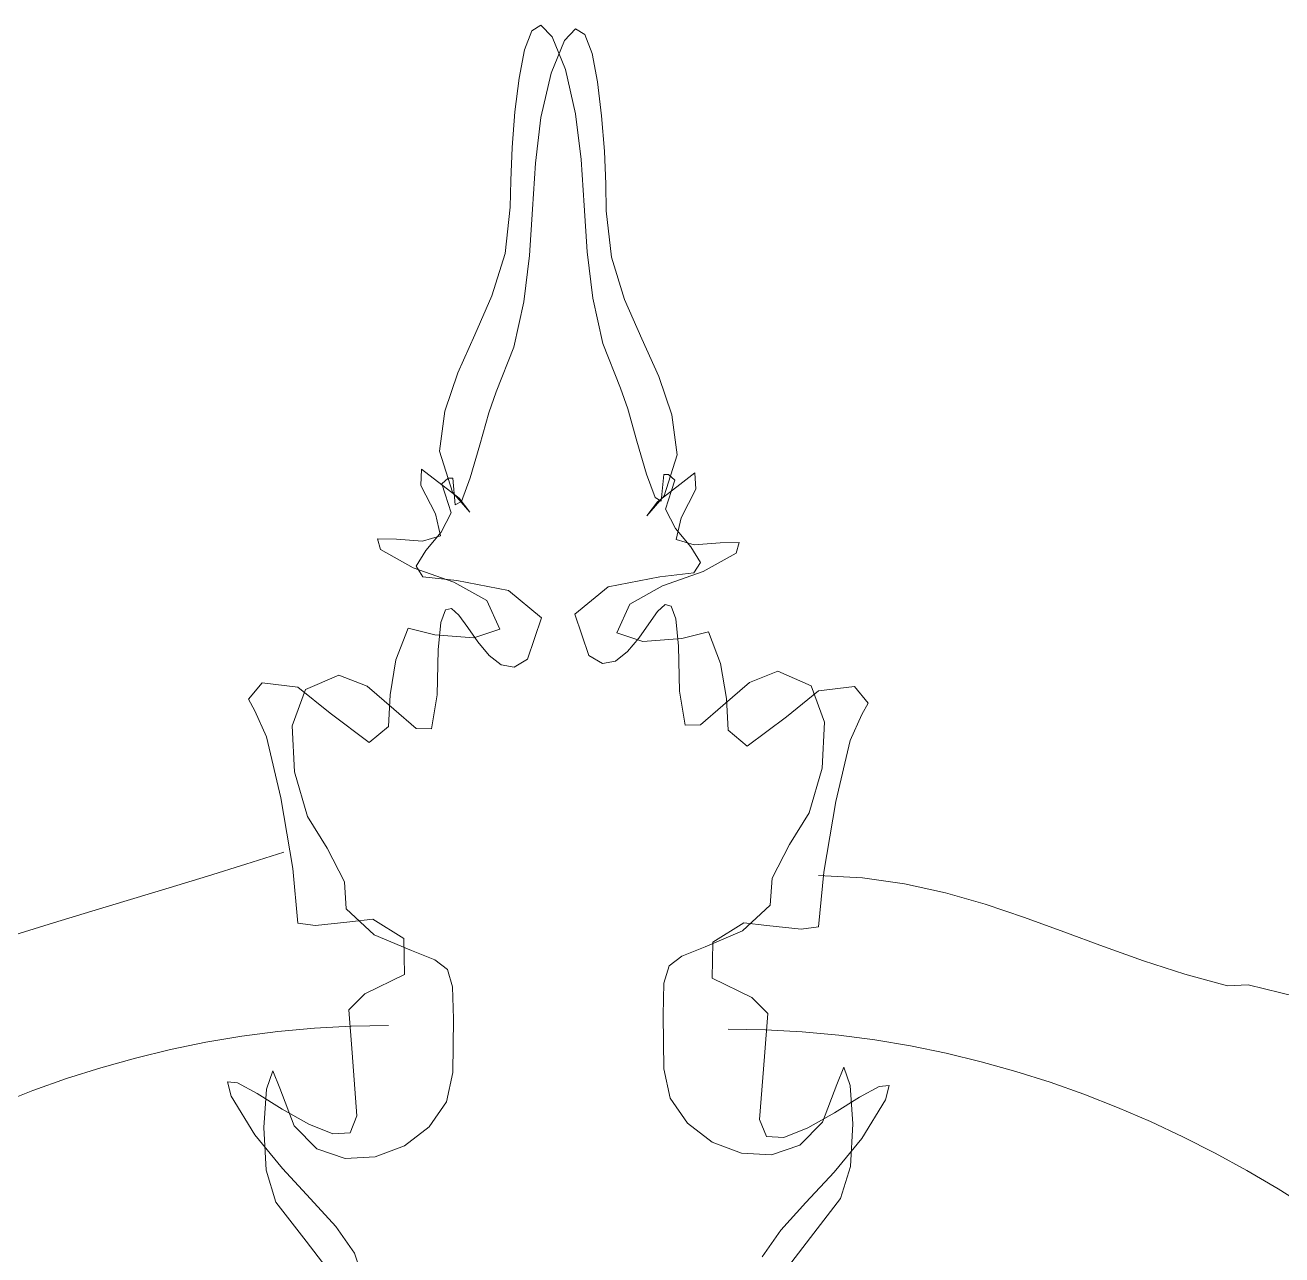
# Model space of a CAD drawing. Header units: centimetres. Extents: x 134057 to 145613, y 5028 to 39996.
# Drawn here: x 136040.61 to 136083.87, y 32917.86 to 32960.17 of the extents above; entities that cross this region are included whole.
import ezdxf

# ---------------------------------------------------------------- set-up
doc = ezdxf.new("R2010")
doc.units = ezdxf.units.CM
doc.layers.add('TEXT', color=3, linetype='Continuous', lineweight=20)

msp = doc.modelspace()

# ---------------------------------------------------------------- linework, layer by layer
at = {"layer": 'TEXT', "color": 2, "linetype": 'Continuous', "lineweight": 13}
for p, q in [((136058.056, 32959.976), (136057.806, 32959.324)), ((136058.056, 32959.976), (136057.806, 32959.324)), ((136058.37, 32960.171), (136058.056, 32959.976)), ((136058.37, 32960.171), (136058.056, 32959.976)), ((136058.752, 32959.773), (136058.37, 32960.171)), ((136058.752, 32959.773), (136058.37, 32960.171)), ((136059.18, 32959.646), (136059.563, 32960.044)), ((136059.18, 32959.646), (136059.563, 32960.044)), ((136059.563, 32960.044), (136059.876, 32959.849)), ((136059.563, 32960.044), (136059.876, 32959.849)), ((136058.723, 32958.52), (136059.18, 32959.646)), ((136058.723, 32958.52), (136059.18, 32959.646)), ((136059.21, 32958.648), (136058.752, 32959.773)), ((136059.21, 32958.648), (136058.752, 32959.773)), ((136059.876, 32959.849), (136060.126, 32959.196)), ((136059.876, 32959.849), (136060.126, 32959.196)), ((136057.806, 32959.324), (136057.614, 32958.348)), ((136057.806, 32959.324), (136057.614, 32958.348)), ((136060.126, 32959.196), (136060.318, 32958.22)), ((136060.126, 32959.196), (136060.318, 32958.22)), ((136059.563, 32957.117), (136059.21, 32958.648)), ((136059.563, 32957.117), (136059.21, 32958.648)), ((136057.614, 32958.348), (136057.475, 32957.184)), ((136057.614, 32958.348), (136057.475, 32957.184)), ((136058.369, 32956.989), (136058.723, 32958.52)), ((136058.369, 32956.989), (136058.723, 32958.52)), ((136060.318, 32958.22), (136060.458, 32957.056)), ((136060.318, 32958.22), (136060.458, 32957.056)), ((136057.475, 32957.184), (136057.382, 32955.966)), ((136057.475, 32957.184), (136057.382, 32955.966)), ((136058.182, 32955.423), (136058.369, 32956.989)), ((136058.182, 32955.423), (136058.369, 32956.989)), ((136059.751, 32955.55), (136059.563, 32957.117)), ((136059.751, 32955.55), (136059.563, 32957.117)), ((136060.458, 32957.056), (136060.551, 32955.839)), ((136060.458, 32957.056), (136060.551, 32955.839)), ((136057.382, 32955.966), (136057.33, 32954.83)), ((136057.382, 32955.966), (136057.33, 32954.83)), ((136060.551, 32955.839), (136060.602, 32954.703)), ((136060.551, 32955.839), (136060.602, 32954.703)), ((136058.077, 32953.835), (136058.182, 32955.423)), ((136058.077, 32953.835), (136058.182, 32955.423)), ((136059.856, 32953.963), (136059.751, 32955.55)), ((136059.856, 32953.963), (136059.751, 32955.55)), ((136057.33, 32954.83), (136057.314, 32953.91)), ((136057.33, 32954.83), (136057.314, 32953.91)), ((136060.602, 32954.703), (136060.618, 32953.782)), ((136060.602, 32954.703), (136060.618, 32953.782)), ((136057.314, 32953.91), (136057.134, 32952.311)), ((136057.314, 32953.91), (136057.134, 32952.311)), ((136059.961, 32952.368), (136059.856, 32953.963)), ((136059.961, 32952.368), (136059.856, 32953.963)), ((136057.972, 32952.241), (136058.077, 32953.835)), ((136057.972, 32952.241), (136058.077, 32953.835)), ((136060.618, 32953.782), (136060.799, 32952.183)), ((136060.618, 32953.782), (136060.799, 32952.183)), ((136057.134, 32952.311), (136056.683, 32950.862)), ((136057.134, 32952.311), (136056.683, 32950.862)), ((136057.784, 32950.653), (136057.972, 32952.241)), ((136057.784, 32950.653), (136057.972, 32952.241)), ((136060.149, 32950.78), (136059.961, 32952.368)), ((136060.149, 32950.78), (136059.961, 32952.368)), ((136060.799, 32952.183), (136061.25, 32950.734)), ((136060.799, 32952.183), (136061.25, 32950.734)), ((136056.683, 32950.862), (136056.096, 32949.511)), ((136056.683, 32950.862), (136056.096, 32949.511)), ((136057.43, 32949.086), (136057.784, 32950.653)), ((136057.43, 32949.086), (136057.784, 32950.653)), ((136060.502, 32949.214), (136060.149, 32950.78)), ((136060.502, 32949.214), (136060.149, 32950.78)), ((136061.25, 32950.734), (136061.836, 32949.383)), ((136061.25, 32950.734), (136061.836, 32949.383)), ((136056.096, 32949.511), (136055.51, 32948.204)), ((136056.096, 32949.511), (136055.51, 32948.204)), ((136056.828, 32947.556), (136057.43, 32949.086)), ((136056.828, 32947.556), (136057.43, 32949.086)), ((136061.105, 32947.683), (136060.502, 32949.214)), ((136061.105, 32947.683), (136060.502, 32949.214)), ((136061.836, 32949.383), (136062.423, 32948.077)), ((136061.836, 32949.383), (136062.423, 32948.077)), ((136055.51, 32948.204), (136055.058, 32946.891)), ((136055.51, 32948.204), (136055.058, 32946.891)), ((136062.423, 32948.077), (136062.874, 32946.763)), ((136062.423, 32948.077), (136062.874, 32946.763)), ((136056.577, 32946.837), (136056.828, 32947.556)), ((136056.577, 32946.837), (136056.828, 32947.556)), ((136061.356, 32946.964), (136061.105, 32947.683)), ((136061.356, 32946.964), (136061.105, 32947.683)), ((136061.671, 32945.858), (136061.356, 32946.964)), ((136061.671, 32945.858), (136061.356, 32946.964)), ((136055.058, 32946.891), (136054.878, 32945.517)), ((136055.058, 32946.891), (136054.878, 32945.517)), ((136056.261, 32945.731), (136056.577, 32946.837)), ((136056.261, 32945.731), (136056.577, 32946.837)), ((136062.874, 32946.763), (136063.055, 32945.39)), ((136062.874, 32946.763), (136063.055, 32945.39)), ((136055.931, 32944.594), (136056.261, 32945.731)), ((136055.931, 32944.594), (136056.261, 32945.731)), ((136062.001, 32944.722), (136061.671, 32945.858)), ((136062.001, 32944.722), (136061.671, 32945.858)), ((136054.878, 32945.517), (136055.324, 32944.103)), ((136054.878, 32945.517), (136055.324, 32944.103)), ((136063.055, 32945.39), (136062.609, 32943.976)), ((136063.055, 32945.39), (136062.609, 32943.976)), ((136054.261, 32944.896), (136054.231, 32944.334)), ((136054.261, 32944.896), (136054.231, 32944.334)), ((136055.555, 32943.893), (136054.261, 32944.896)), ((136055.555, 32943.893), (136054.261, 32944.896)), ((136062.378, 32943.765), (136063.671, 32944.768)), ((136062.378, 32943.765), (136063.671, 32944.768)), ((136063.671, 32944.768), (136063.701, 32944.207)), ((136063.671, 32944.768), (136063.701, 32944.207)), ((136054.231, 32944.334), (136054.742, 32943.351)), ((136054.231, 32944.334), (136054.742, 32943.351)), ((136054.958, 32944.387), (136055.178, 32944.588)), ((136054.958, 32944.387), (136055.178, 32944.588)), ((136055.068, 32944.036), (136054.958, 32944.387)), ((136055.068, 32944.036), (136054.958, 32944.387)), ((136055.178, 32944.588), (136055.339, 32944.578)), ((136055.178, 32944.588), (136055.339, 32944.578)), ((136055.339, 32944.578), (136055.421, 32943.661)), ((136055.339, 32944.578), (136055.421, 32943.661)), ((136055.635, 32943.785), (136055.931, 32944.594)), ((136055.635, 32943.785), (136055.931, 32944.594)), ((136062.298, 32943.913), (136062.001, 32944.722)), ((136062.298, 32943.913), (136062.001, 32944.722)), ((136062.594, 32944.705), (136062.512, 32943.788)), ((136062.594, 32944.705), (136062.512, 32943.788)), ((136062.754, 32944.715), (136062.594, 32944.705)), ((136062.754, 32944.715), (136062.594, 32944.705)), ((136062.975, 32944.515), (136062.754, 32944.715)), ((136062.975, 32944.515), (136062.754, 32944.715)), ((136062.864, 32944.164), (136062.975, 32944.515)), ((136062.864, 32944.164), (136062.975, 32944.515)), ((136055.277, 32943.392), (136055.068, 32944.036)), ((136055.277, 32943.392), (136055.068, 32944.036)), ((136055.324, 32944.103), (136055.921, 32943.412)), ((136055.324, 32944.103), (136055.921, 32943.412)), ((136062.609, 32943.976), (136062.012, 32943.284)), ((136062.609, 32943.976), (136062.012, 32943.284)), ((136062.512, 32943.788), (136062.298, 32943.913)), ((136062.512, 32943.788), (136062.298, 32943.913)), ((136062.656, 32943.52), (136062.864, 32944.164)), ((136062.656, 32943.52), (136062.864, 32944.164)), ((136063.701, 32944.207), (136063.19, 32943.224)), ((136063.701, 32944.207), (136063.19, 32943.224)), ((136055.421, 32943.661), (136055.635, 32943.785)), ((136055.421, 32943.661), (136055.635, 32943.785)), ((136055.921, 32943.412), (136055.555, 32943.893)), ((136055.921, 32943.412), (136055.555, 32943.893)), ((136062.012, 32943.284), (136062.378, 32943.765)), ((136062.012, 32943.284), (136062.378, 32943.765)), ((136063, 32942.85), (136062.656, 32943.52)), ((136063, 32942.85), (136062.656, 32943.52)), ((136054.742, 32943.351), (136054.909, 32942.601)), ((136054.742, 32943.351), (136054.909, 32942.601)), ((136054.933, 32942.723), (136055.277, 32943.392)), ((136054.933, 32942.723), (136055.277, 32943.392)), ((136063.19, 32943.224), (136063.023, 32942.473)), ((136063.19, 32943.224), (136063.023, 32942.473)), ((136054.909, 32942.601), (136054.29, 32942.416)), ((136054.909, 32942.601), (136054.29, 32942.416)), ((136054.408, 32942.09), (136054.933, 32942.723)), ((136054.408, 32942.09), (136054.933, 32942.723)), ((136063.524, 32942.218), (136063, 32942.85)), ((136063.524, 32942.218), (136063, 32942.85)), ((136053.397, 32942.484), (136052.746, 32942.494)), ((136052.746, 32942.494), (136052.847, 32942.133)), ((136053.397, 32942.484), (136052.746, 32942.494)), ((136052.746, 32942.494), (136052.847, 32942.133)), ((136054.29, 32942.416), (136053.397, 32942.484)), ((136054.29, 32942.416), (136053.397, 32942.484)), ((136063.023, 32942.473), (136063.643, 32942.288)), ((136063.023, 32942.473), (136063.643, 32942.288)), ((136063.857, 32941.687), (136063.524, 32942.218)), ((136063.857, 32941.687), (136063.524, 32942.218)), ((136063.643, 32942.288), (136064.535, 32942.356)), ((136063.643, 32942.288), (136064.535, 32942.356)), ((136064.535, 32942.356), (136065.187, 32942.366)), ((136064.535, 32942.356), (136065.187, 32942.366)), ((136065.187, 32942.366), (136065.085, 32942.006)), ((136065.187, 32942.366), (136065.085, 32942.006)), ((136052.847, 32942.133), (136053.975, 32941.496)), ((136052.847, 32942.133), (136053.975, 32941.496)), ((136054.075, 32941.559), (136054.408, 32942.09)), ((136054.075, 32941.559), (136054.408, 32942.09)), ((136065.085, 32942.006), (136063.957, 32941.369)), ((136065.085, 32942.006), (136063.957, 32941.369)), ((136053.975, 32941.496), (136055.374, 32941.01)), ((136053.975, 32941.496), (136055.374, 32941.01)), ((136054.307, 32941.194), (136054.075, 32941.559)), ((136054.307, 32941.194), (136054.075, 32941.559)), ((136062.458, 32941.186), (136063.626, 32941.322)), ((136062.458, 32941.186), (136063.626, 32941.322)), ((136063.957, 32941.369), (136062.558, 32940.883)), ((136063.957, 32941.369), (136062.558, 32940.883)), ((136063.626, 32941.322), (136063.857, 32941.687)), ((136063.626, 32941.322), (136063.857, 32941.687)), ((136055.474, 32941.058), (136054.307, 32941.194)), ((136055.474, 32941.058), (136054.307, 32941.194)), ((136055.374, 32941.01), (136056.502, 32940.373)), ((136055.374, 32941.01), (136056.502, 32940.373)), ((136057.249, 32940.717), (136055.474, 32941.058)), ((136057.249, 32940.717), (136055.474, 32941.058)), ((136060.684, 32940.845), (136062.458, 32941.186)), ((136060.684, 32940.845), (136062.458, 32941.186)), ((136062.558, 32940.883), (136061.43, 32940.246)), ((136062.558, 32940.883), (136061.43, 32940.246)), ((136058.392, 32939.775), (136057.249, 32940.717)), ((136058.392, 32939.775), (136057.249, 32940.717)), ((136059.54, 32939.902), (136060.684, 32940.845)), ((136059.54, 32939.902), (136060.684, 32940.845)), ((136054.926, 32939.617), (136055.08, 32940.057)), ((136054.926, 32939.617), (136055.08, 32940.057)), ((136055.08, 32940.057), (136055.289, 32940.104)), ((136055.08, 32940.057), (136055.289, 32940.104)), ((136055.289, 32940.104), (136055.547, 32939.865)), ((136055.289, 32940.104), (136055.547, 32939.865)), ((136056.502, 32940.373), (136056.955, 32939.388)), ((136056.502, 32940.373), (136056.955, 32939.388)), ((136061.43, 32940.246), (136060.978, 32939.26)), ((136061.43, 32940.246), (136060.978, 32939.26)), ((136062.644, 32940.232), (136062.385, 32939.992)), ((136062.644, 32940.232), (136062.385, 32939.992)), ((136062.852, 32940.184), (136062.644, 32940.232)), ((136062.852, 32940.184), (136062.644, 32940.232)), ((136063.007, 32939.744), (136062.852, 32940.184)), ((136063.007, 32939.744), (136062.852, 32940.184)), ((136054.83, 32938.677), (136054.926, 32939.617)), ((136054.83, 32938.677), (136054.926, 32939.617)), ((136055.547, 32939.865), (136055.852, 32939.445)), ((136055.547, 32939.865), (136055.852, 32939.445)), ((136057.911, 32938.351), (136058.392, 32939.775)), ((136057.911, 32938.351), (136058.392, 32939.775)), ((136060.022, 32938.478), (136059.54, 32939.902)), ((136060.022, 32938.478), (136059.54, 32939.902)), ((136062.081, 32939.572), (136061.735, 32939.077)), ((136062.081, 32939.572), (136061.735, 32939.077)), ((136062.385, 32939.992), (136062.081, 32939.572)), ((136062.385, 32939.992), (136062.081, 32939.572)), ((136063.102, 32938.805), (136063.007, 32939.744)), ((136063.102, 32938.805), (136063.007, 32939.744)), ((136053.795, 32939.426), (136053.379, 32938.338)), ((136053.795, 32939.426), (136053.379, 32938.338)), ((136054.713, 32939.193), (136053.795, 32939.426)), ((136054.713, 32939.193), (136053.795, 32939.426)), ((136056.062, 32939.087), (136054.713, 32939.193)), ((136056.062, 32939.087), (136054.713, 32939.193)), ((136055.852, 32939.445), (136056.198, 32938.95)), ((136055.852, 32939.445), (136056.198, 32938.95)), ((136056.955, 32939.388), (136056.062, 32939.087)), ((136056.955, 32939.388), (136056.062, 32939.087)), ((136060.978, 32939.26), (136061.87, 32938.96)), ((136060.978, 32939.26), (136061.87, 32938.96)), ((136063.22, 32939.066), (136064.138, 32939.298)), ((136063.22, 32939.066), (136064.138, 32939.298)), ((136064.138, 32939.298), (136064.554, 32938.21)), ((136064.138, 32939.298), (136064.554, 32938.21)), ((136056.198, 32938.95), (136056.581, 32938.487)), ((136056.198, 32938.95), (136056.581, 32938.487)), ((136061.735, 32939.077), (136061.352, 32938.615)), ((136061.735, 32939.077), (136061.352, 32938.615)), ((136061.87, 32938.96), (136063.22, 32939.066)), ((136061.87, 32938.96), (136063.22, 32939.066)), ((136063.135, 32937.26), (136063.102, 32938.805)), ((136063.135, 32937.26), (136063.102, 32938.805)), ((136053.379, 32938.338), (136053.173, 32937.13)), ((136053.379, 32938.338), (136053.173, 32937.13)), ((136054.797, 32937.132), (136054.83, 32938.677)), ((136054.797, 32937.132), (136054.83, 32938.677)), ((136056.581, 32938.487), (136056.997, 32938.162)), ((136056.581, 32938.487), (136056.997, 32938.162)), ((136057.442, 32938.081), (136057.911, 32938.351)), ((136057.442, 32938.081), (136057.911, 32938.351)), ((136060.491, 32938.209), (136060.022, 32938.478)), ((136060.491, 32938.209), (136060.022, 32938.478)), ((136060.936, 32938.29), (136060.491, 32938.209)), ((136060.936, 32938.29), (136060.491, 32938.209)), ((136061.352, 32938.615), (136060.936, 32938.29)), ((136061.352, 32938.615), (136060.936, 32938.29)), ((136056.997, 32938.162), (136057.442, 32938.081)), ((136056.997, 32938.162), (136057.442, 32938.081)), ((136064.554, 32938.21), (136064.759, 32937.002)), ((136064.554, 32938.21), (136064.759, 32937.002)), ((136066.519, 32937.937), (136065.544, 32937.554)), ((136066.519, 32937.937), (136065.544, 32937.554)), ((136067.666, 32937.434), (136066.519, 32937.937)), ((136067.666, 32937.434), (136066.519, 32937.937)), ((136048.776, 32937.546), (136048.3, 32936.974)), ((136048.776, 32937.546), (136048.3, 32936.974)), ((136050.005, 32937.395), (136048.776, 32937.546)), ((136050.005, 32937.395), (136048.776, 32937.546)), ((136050.266, 32937.307), (136051.413, 32937.809)), ((136050.266, 32937.307), (136051.413, 32937.809)), ((136051.413, 32937.809), (136052.389, 32937.427)), ((136051.413, 32937.809), (136052.389, 32937.427)), ((136052.389, 32937.427), (136053.306, 32936.635)), ((136052.389, 32937.427), (136053.306, 32936.635)), ((136065.544, 32937.554), (136064.626, 32936.763)), ((136065.544, 32937.554), (136064.626, 32936.763)), ((136068.124, 32936.191), (136067.666, 32937.434)), ((136068.124, 32936.191), (136067.666, 32937.434)), ((136067.928, 32937.268), (136069.156, 32937.418)), ((136067.928, 32937.268), (136069.156, 32937.418)), ((136069.156, 32937.418), (136069.633, 32936.847)), ((136069.156, 32937.418), (136069.633, 32936.847)), ((136048.3, 32936.974), (136048.516, 32936.583)), ((136048.3, 32936.974), (136048.516, 32936.583)), ((136049.808, 32936.064), (136050.266, 32937.307)), ((136049.808, 32936.064), (136050.266, 32937.307)), ((136051.113, 32936.503), (136050.005, 32937.395)), ((136051.113, 32936.503), (136050.005, 32937.395)), ((136053.173, 32937.13), (136053.118, 32936.042)), ((136053.173, 32937.13), (136053.118, 32936.042)), ((136054.601, 32935.955), (136054.797, 32937.132)), ((136054.601, 32935.955), (136054.797, 32937.132)), ((136063.331, 32936.083), (136063.135, 32937.26)), ((136063.331, 32936.083), (136063.135, 32937.26)), ((136064.759, 32937.002), (136064.814, 32935.914)), ((136064.759, 32937.002), (136064.814, 32935.914)), ((136066.82, 32936.375), (136067.928, 32937.268)), ((136066.82, 32936.375), (136067.928, 32937.268)), ((136048.516, 32936.583), (136048.92, 32935.688)), ((136048.516, 32936.583), (136048.92, 32935.688)), ((136053.306, 32936.635), (136054.074, 32935.967)), ((136053.306, 32936.635), (136054.074, 32935.967)), ((136064.626, 32936.763), (136063.859, 32936.095)), ((136064.626, 32936.763), (136063.859, 32936.095)), ((136069.633, 32936.847), (136069.417, 32936.456)), ((136069.633, 32936.847), (136069.417, 32936.456)), ((136052.461, 32935.49), (136051.113, 32936.503)), ((136052.461, 32935.49), (136051.113, 32936.503)), ((136065.471, 32935.363), (136066.82, 32936.375)), ((136065.471, 32935.363), (136066.82, 32936.375)), ((136068.049, 32934.603), (136068.124, 32936.191)), ((136068.049, 32934.603), (136068.124, 32936.191)), ((136069.417, 32936.456), (136069.013, 32935.561)), ((136069.417, 32936.456), (136069.013, 32935.561)), ((136048.92, 32935.688), (136049.412, 32933.588)), ((136048.92, 32935.688), (136049.412, 32933.588)), ((136049.883, 32934.476), (136049.808, 32936.064)), ((136049.883, 32934.476), (136049.808, 32936.064)), ((136053.118, 32936.042), (136052.461, 32935.49)), ((136053.118, 32936.042), (136052.461, 32935.49)), ((136054.074, 32935.967), (136054.601, 32935.955)), ((136054.074, 32935.967), (136054.601, 32935.955)), ((136063.859, 32936.095), (136063.331, 32936.083)), ((136063.859, 32936.095), (136063.331, 32936.083)), ((136064.814, 32935.914), (136065.471, 32935.363)), ((136064.814, 32935.914), (136065.471, 32935.363)), ((136069.013, 32935.561), (136068.52, 32933.461)), ((136069.013, 32935.561), (136068.52, 32933.461)), ((136050.335, 32932.94), (136049.883, 32934.476)), ((136050.335, 32932.94), (136049.883, 32934.476)), ((136067.598, 32933.068), (136068.049, 32934.603)), ((136067.598, 32933.068), (136068.049, 32934.603)), ((136049.412, 32933.588), (136049.829, 32931.158)), ((136049.412, 32933.588), (136049.829, 32931.158)), ((136068.52, 32933.461), (136068.103, 32931.03)), ((136068.52, 32933.461), (136068.103, 32931.03)), ((136051.007, 32931.853), (136050.335, 32932.94)), ((136051.007, 32931.853), (136050.335, 32932.94)), ((136066.925, 32931.981), (136067.598, 32933.068)), ((136066.925, 32931.981), (136067.598, 32933.068)), ((136051.609, 32930.69), (136051.007, 32931.853)), ((136051.609, 32930.69), (136051.007, 32931.853)), ((136066.324, 32930.817), (136066.925, 32931.981)), ((136066.324, 32930.817), (136066.925, 32931.981)), ((136049.518, 32931.718), (136048.207, 32931.3)), ((136048.207, 32931.3), (136046.889, 32930.891)), ((136049.829, 32931.158), (136050.005, 32929.273)), ((136049.829, 32931.158), (136050.005, 32929.273)), ((136068.103, 32931.03), (136067.928, 32929.146)), ((136068.103, 32931.03), (136067.928, 32929.146)), ((136045.566, 32930.487), (136044.239, 32930.087)), ((136046.889, 32930.891), (136045.566, 32930.487)), ((136051.669, 32929.768), (136051.609, 32930.69)), ((136051.669, 32929.768), (136051.609, 32930.69)), ((136066.264, 32929.895), (136066.324, 32930.817)), ((136066.264, 32929.895), (136066.324, 32930.817)), ((136069.437, 32930.832), (136067.928, 32930.906)), ((136070.886, 32930.628), (136069.437, 32930.832)), ((136072.291, 32930.317), (136070.886, 32930.628)), ((136044.239, 32930.087), (136042.912, 32929.686)), ((136073.663, 32929.922), (136072.291, 32930.317)), ((136042.912, 32929.686), (136041.585, 32929.281)), ((136052.632, 32928.875), (136051.669, 32929.768)), ((136052.632, 32928.875), (136051.669, 32929.768)), ((136065.301, 32929.003), (136066.264, 32929.895)), ((136065.301, 32929.003), (136066.264, 32929.895)), ((136075.018, 32929.467), (136073.663, 32929.922)), ((136041.585, 32929.281), (136040.261, 32928.869)), ((136050.005, 32929.273), (136050.611, 32929.188)), ((136050.005, 32929.273), (136050.611, 32929.188)), ((136050.611, 32929.188), (136051.789, 32929.313)), ((136050.611, 32929.188), (136051.789, 32929.313)), ((136051.789, 32929.313), (136052.577, 32929.409)), ((136051.789, 32929.313), (136052.577, 32929.409)), ((136052.577, 32929.409), (136053.649, 32928.742)), ((136052.577, 32929.409), (136053.649, 32928.742)), ((136065.356, 32929.281), (136064.283, 32928.614)), ((136065.356, 32929.281), (136064.283, 32928.614)), ((136066.143, 32929.186), (136065.356, 32929.281)), ((136066.143, 32929.186), (136065.356, 32929.281)), ((136076.368, 32928.976), (136075.018, 32929.467)), ((136053.913, 32928.327), (136052.632, 32928.875)), ((136053.913, 32928.327), (136052.632, 32928.875)), ((136064.019, 32928.454), (136065.301, 32929.003)), ((136064.019, 32928.454), (136065.301, 32929.003)), ((136067.321, 32929.061), (136066.143, 32929.186)), ((136067.321, 32929.061), (136066.143, 32929.186)), ((136067.928, 32929.146), (136067.321, 32929.061)), ((136067.928, 32929.146), (136067.321, 32929.061)), ((136077.729, 32928.471), (136076.368, 32928.976)), ((136053.649, 32928.742), (136053.67, 32927.504)), ((136053.649, 32928.742), (136053.67, 32927.504)), ((136054.717, 32928.008), (136053.913, 32928.327)), ((136054.717, 32928.008), (136053.913, 32928.327)), ((136063.215, 32928.135), (136064.019, 32928.454)), ((136063.215, 32928.135), (136064.019, 32928.454)), ((136064.283, 32928.614), (136064.263, 32927.376)), ((136064.283, 32928.614), (136064.263, 32927.376)), ((136079.112, 32927.977), (136077.729, 32928.471)), ((136055.153, 32927.674), (136054.717, 32928.008)), ((136055.153, 32927.674), (136054.717, 32928.008)), ((136062.78, 32927.801), (136063.215, 32928.135)), ((136062.78, 32927.801), (136063.215, 32928.135)), ((136080.534, 32927.518), (136079.112, 32927.977)), ((136053.67, 32927.504), (136052.306, 32926.837)), ((136053.67, 32927.504), (136052.306, 32926.837)), ((136055.329, 32927.08), (136055.153, 32927.674)), ((136055.329, 32927.08), (136055.153, 32927.674)), ((136062.604, 32927.208), (136062.78, 32927.801)), ((136062.604, 32927.208), (136062.78, 32927.801)), ((136082.006, 32927.115), (136080.534, 32927.518)), ((136055.355, 32925.983), (136055.329, 32927.08)), ((136055.355, 32925.983), (136055.329, 32927.08)), ((136062.578, 32926.11), (136062.604, 32927.208)), ((136062.578, 32926.11), (136062.604, 32927.208)), ((136064.263, 32927.376), (136065.627, 32926.709)), ((136064.263, 32927.376), (136065.627, 32926.709)), ((136082.711, 32927.149), (136082.006, 32927.115)), ((136084.397, 32926.734), (136082.711, 32927.149)), ((136052.306, 32926.837), (136051.754, 32926.29)), ((136052.306, 32926.837), (136051.754, 32926.29)), ((136065.627, 32926.709), (136066.178, 32926.163)), ((136065.627, 32926.709), (136066.178, 32926.163)), ((136051.754, 32926.29), (136051.865, 32924.811)), ((136051.754, 32926.29), (136051.865, 32924.811)), ((136066.178, 32926.163), (136066.068, 32924.684)), ((136066.178, 32926.163), (136066.068, 32924.684)), ((136050.571, 32925.659), (136051.839, 32925.73)), ((136050.571, 32925.659), (136051.839, 32925.73)), ((136051.839, 32925.73), (136053.118, 32925.754)), ((136051.839, 32925.73), (136053.118, 32925.754)), ((136055.339, 32924.137), (136055.355, 32925.983)), ((136055.339, 32924.137), (136055.355, 32925.983)), ((136062.594, 32924.265), (136062.578, 32926.11)), ((136062.594, 32924.265), (136062.578, 32926.11)), ((136046.839, 32925.173), (136048.071, 32925.38)), ((136046.839, 32925.173), (136048.071, 32925.38)), ((136048.071, 32925.38), (136049.315, 32925.542)), ((136048.071, 32925.38), (136049.315, 32925.542)), ((136049.315, 32925.542), (136050.571, 32925.659)), ((136049.315, 32925.542), (136050.571, 32925.659)), ((136066.094, 32925.602), (136064.814, 32925.626)), ((136066.094, 32925.602), (136064.814, 32925.626)), ((136067.362, 32925.531), (136066.094, 32925.602)), ((136067.362, 32925.531), (136066.094, 32925.602)), ((136068.618, 32925.414), (136067.362, 32925.531)), ((136068.618, 32925.414), (136067.362, 32925.531)), ((136069.862, 32925.252), (136068.618, 32925.414)), ((136069.862, 32925.252), (136068.618, 32925.414)), ((136044.413, 32924.631), (136045.619, 32924.923)), ((136044.413, 32924.631), (136045.619, 32924.923)), ((136045.619, 32924.923), (136046.839, 32925.173)), ((136045.619, 32924.923), (136046.839, 32925.173)), ((136071.094, 32925.046), (136069.862, 32925.252)), ((136071.094, 32925.046), (136069.862, 32925.252)), ((136072.313, 32924.796), (136071.094, 32925.046)), ((136072.313, 32924.796), (136071.094, 32925.046)), ((136043.22, 32924.298), (136044.413, 32924.631)), ((136043.22, 32924.298), (136044.413, 32924.631)), ((136051.865, 32924.811), (136052.035, 32922.64)), ((136051.865, 32924.811), (136052.035, 32922.64)), ((136066.068, 32924.684), (136065.897, 32922.513)), ((136066.068, 32924.684), (136065.897, 32922.513)), ((136073.52, 32924.504), (136072.313, 32924.796)), ((136073.52, 32924.504), (136072.313, 32924.796)), ((136074.713, 32924.17), (136073.52, 32924.504)), ((136074.713, 32924.17), (136073.52, 32924.504)), ((136042.04, 32923.924), (136043.22, 32924.298)), ((136042.04, 32923.924), (136043.22, 32924.298)), ((136048.926, 32923.559), (136049.135, 32924.188)), ((136048.926, 32923.559), (136049.135, 32924.188)), ((136049.135, 32924.188), (136049.383, 32923.596)), ((136049.135, 32924.188), (136049.383, 32923.596)), ((136055.116, 32923.126), (136055.339, 32924.137)), ((136055.116, 32923.126), (136055.339, 32924.137)), ((136062.816, 32923.253), (136062.594, 32924.265)), ((136062.816, 32923.253), (136062.594, 32924.265)), ((136068.798, 32924.316), (136068.55, 32923.723)), ((136068.798, 32924.316), (136068.55, 32923.723)), ((136069.007, 32923.686), (136068.798, 32924.316)), ((136069.007, 32923.686), (136068.798, 32924.316)), ((136075.892, 32923.797), (136074.713, 32924.17)), ((136075.892, 32923.797), (136074.713, 32924.17)), ((136040.875, 32923.511), (136042.04, 32923.924)), ((136040.875, 32923.511), (136042.04, 32923.924)), ((136047.923, 32923.783), (136047.579, 32923.81)), ((136047.579, 32923.81), (136047.703, 32923.317)), ((136047.923, 32923.783), (136047.579, 32923.81)), ((136047.579, 32923.81), (136047.703, 32923.317)), ((136048.598, 32923.412), (136047.923, 32923.783)), ((136048.598, 32923.412), (136047.923, 32923.783)), ((136049.383, 32923.596), (136049.872, 32922.298)), ((136049.383, 32923.596), (136049.872, 32922.298)), ((136068.55, 32923.723), (136068.061, 32922.425)), ((136068.55, 32923.723), (136068.061, 32922.425)), ((136069.105, 32922.369), (136069.007, 32923.686)), ((136069.105, 32922.369), (136069.007, 32923.686)), ((136069.334, 32923.285), (136070.009, 32923.655)), ((136069.334, 32923.285), (136070.009, 32923.655)), ((136070.009, 32923.655), (136070.354, 32923.683)), ((136070.009, 32923.655), (136070.354, 32923.683)), ((136070.354, 32923.683), (136070.229, 32923.19)), ((136070.354, 32923.683), (136070.229, 32923.19)), ((136077.058, 32923.384), (136075.892, 32923.797)), ((136077.058, 32923.384), (136075.892, 32923.797)), ((136039.723, 32923.059), (136040.875, 32923.511)), ((136039.723, 32923.059), (136040.875, 32923.511)), ((136047.703, 32923.317), (136048.521, 32921.991)), ((136047.703, 32923.317), (136048.521, 32921.991)), ((136049.463, 32922.877), (136048.598, 32923.412)), ((136049.463, 32922.877), (136048.598, 32923.412)), ((136048.827, 32922.241), (136048.926, 32923.559)), ((136048.827, 32922.241), (136048.926, 32923.559)), ((136063.41, 32922.391), (136062.816, 32923.253)), ((136063.41, 32922.391), (136062.816, 32923.253)), ((136068.469, 32922.75), (136069.334, 32923.285)), ((136068.469, 32922.75), (136069.334, 32923.285)), ((136070.229, 32923.19), (136069.411, 32921.863)), ((136070.229, 32923.19), (136069.411, 32921.863)), ((136078.209, 32922.932), (136077.058, 32923.384)), ((136078.209, 32922.932), (136077.058, 32923.384)), ((136050.379, 32922.355), (136049.463, 32922.877)), ((136050.379, 32922.355), (136049.463, 32922.877)), ((136054.522, 32922.263), (136055.116, 32923.126)), ((136054.522, 32922.263), (136055.116, 32923.126)), ((136067.554, 32922.227), (136068.469, 32922.75)), ((136067.554, 32922.227), (136068.469, 32922.75)), ((136079.346, 32922.443), (136078.209, 32922.932)), ((136079.346, 32922.443), (136078.209, 32922.932)), ((136049.872, 32922.298), (136050.656, 32921.51)), ((136049.872, 32922.298), (136050.656, 32921.51)), ((136051.206, 32922.023), (136050.379, 32922.355)), ((136051.206, 32922.023), (136050.379, 32922.355)), ((136052.035, 32922.64), (136051.805, 32922.059)), ((136052.035, 32922.64), (136051.805, 32922.059)), ((136064.264, 32921.738), (136063.41, 32922.391)), ((136064.264, 32921.738), (136063.41, 32922.391)), ((136065.897, 32922.513), (136066.128, 32921.931)), ((136065.897, 32922.513), (136066.128, 32921.931)), ((136068.061, 32922.425), (136067.276, 32921.638)), ((136068.061, 32922.425), (136067.276, 32921.638)), ((136069.022, 32920.895), (136069.105, 32922.369)), ((136069.022, 32920.895), (136069.105, 32922.369)), ((136080.468, 32921.917), (136079.346, 32922.443)), ((136080.468, 32921.917), (136079.346, 32922.443)), ((136048.521, 32921.991), (136049.474, 32920.828)), ((136048.521, 32921.991), (136049.474, 32920.828)), ((136048.911, 32920.767), (136048.827, 32922.241)), ((136048.911, 32920.767), (136048.827, 32922.241)), ((136051.805, 32922.059), (136051.206, 32922.023)), ((136051.805, 32922.059), (136051.206, 32922.023)), ((136053.668, 32921.61), (136054.522, 32922.263)), ((136053.668, 32921.61), (136054.522, 32922.263)), ((136066.128, 32921.931), (136066.727, 32921.895)), ((136066.128, 32921.931), (136066.727, 32921.895)), ((136066.727, 32921.895), (136067.554, 32922.227)), ((136066.727, 32921.895), (136067.554, 32922.227)), ((136069.411, 32921.863), (136068.459, 32920.7)), ((136069.411, 32921.863), (136068.459, 32920.7)), ((136081.575, 32921.356), (136080.468, 32921.917)), ((136081.575, 32921.356), (136080.468, 32921.917)), ((136050.656, 32921.51), (136051.624, 32921.174)), ((136050.656, 32921.51), (136051.624, 32921.174)), ((136052.665, 32921.227), (136053.668, 32921.61)), ((136052.665, 32921.227), (136053.668, 32921.61)), ((136065.267, 32921.354), (136064.264, 32921.738)), ((136065.267, 32921.354), (136064.264, 32921.738)), ((136067.276, 32921.638), (136066.308, 32921.301)), ((136067.276, 32921.638), (136066.308, 32921.301)), ((136051.624, 32921.174), (136052.665, 32921.227)), ((136051.624, 32921.174), (136052.665, 32921.227)), ((136066.308, 32921.301), (136065.267, 32921.354)), ((136066.308, 32921.301), (136065.267, 32921.354)), ((136082.666, 32920.76), (136081.575, 32921.356)), ((136082.666, 32920.76), (136081.575, 32921.356)), ((136049.247, 32919.67), (136048.911, 32920.767)), ((136049.247, 32919.67), (136048.911, 32920.767)), ((136049.474, 32920.828), (136050.442, 32919.788)), ((136049.474, 32920.828), (136050.442, 32919.788)), ((136068.459, 32920.7), (136067.49, 32919.661)), ((136068.459, 32920.7), (136067.49, 32919.661)), ((136068.685, 32919.798), (136069.022, 32920.895)), ((136068.685, 32919.798), (136069.022, 32920.895)), ((136083.741, 32920.131), (136082.666, 32920.76)), ((136083.741, 32920.131), (136082.666, 32920.76)), ((136084.801, 32919.469), (136083.741, 32920.131)), ((136084.801, 32919.469), (136083.741, 32920.131)), ((136050.282, 32918.333), (136049.247, 32919.67)), ((136050.282, 32918.333), (136049.247, 32919.67)), ((136050.442, 32919.788), (136051.308, 32918.833)), ((136050.442, 32919.788), (136051.308, 32918.833)), ((136067.651, 32918.461), (136068.685, 32919.798)), ((136067.651, 32918.461), (136068.685, 32919.798)), ((136067.49, 32919.661), (136066.625, 32918.706)), ((136067.49, 32919.661), (136066.625, 32918.706)), ((136051.308, 32918.833), (136051.951, 32917.922)), ((136051.308, 32918.833), (136051.951, 32917.922)), ((136066.625, 32918.706), (136065.982, 32917.795)), ((136066.625, 32918.706), (136065.982, 32917.795)), ((136066.705, 32917.226), (136067.651, 32918.461)), ((136066.705, 32917.226), (136067.651, 32918.461)), ((136051.227, 32917.098), (136050.282, 32918.333)), ((136051.227, 32917.098), (136050.282, 32918.333)), ((136051.951, 32917.922), (136052.253, 32917.016)), ((136051.951, 32917.922), (136052.253, 32917.016))]:
    msp.add_line(p, q, dxfattribs=at)

doc.saveas('drawing.dxf')
